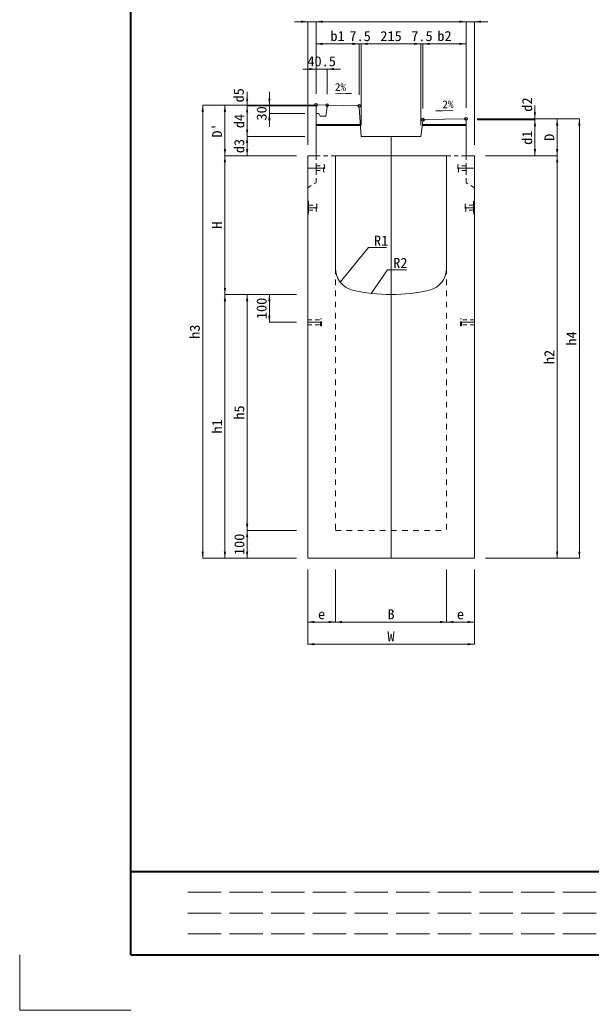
# Model space of a CAD drawing. Units: millimetres at full size, sheet at 1:20. Extents: x 64173 to 81200, y -133840 to -120349.
# Drawn here: x 72800 to 74857, y -126857 to -123289 of the extents above; entities that cross this region are included whole.
import ezdxf
from ezdxf.enums import TextEntityAlignment as Align

# ---------------------------------------------------------------- set-up
doc = ezdxf.new("R2010")
doc.units = ezdxf.units.MM
doc.header["$LTSCALE"] = 20
doc.header["$PDMODE"] = 32
doc.header["$PDSIZE"] = 10
for name, pattern in [('DASHED', [7.5, 6, -1.5]), ('USER1', [2, 1, -1]), ('USER2', [1.35, 0.75, -0.6]), ('USER3', [1.35, 0.75, -0.6])]:
    doc.linetypes.add(name, pattern=pattern)
for name, color, linetype, lineweight in [('Defpoints_2', 8, 'Continuous', 0), ('インサート', 3, 'USER3', 9), ('作業エリア', 11, 'Continuous', 13), ('図枠', 7, 'Continuous', 5), ('寸法線', 7, 'Continuous', 13), ('引出線', 4, 'Continuous', 13), ('目地', 132, 'Continuous', 5), ('補助線', 8, 'Continuous', 13), ('集水桝', 2, 'Continuous', 13)]:
    doc.layers.add(name, color=color, linetype=linetype, lineweight=lineweight)
doc.styles.add('ＭＳ 明朝', font='')
doc.styles.get('ＭＳ 明朝').set_extended_font_data('MS Mincho')

# ---------------------------------------------------------------- blocks, each defined once
blk = doc.blocks.new('filled_arrow')
at = {"color": 0, "linetype": 'Continuous', "lineweight": -2}
blk.add_solid([(7.5, 1.25), (0, 0), (7.5, -1.25)], dxfattribs=at)

msp = doc.modelspace()

# ---------------------------------------------------------------- linework, layer by layer
at = {"layer": 'Defpoints_2', "color": 7, "lineweight": 13}
for p, q in [((72800.5, -126656.92), (72800.5, -126856.92)), ((72800.5, -126656.92), (72800.5, -126856.92)), ((72800.5, -126856.92), (73200.5, -126856.92)), ((72800.5, -126856.92), (73200.5, -126856.92))]:
    msp.add_line(p, q, dxfattribs=at)
at = {"layer": 'インサート'}
for p, q in [((73866.72, -123815.11), (73893.72, -123815.11)), ((73866.72, -123832.11), (73866.72, -123815.11)), ((73893.72, -123836.11), (73893.72, -123811.11)), ((73893.72, -123811.11), (73896.72, -123811.11)), ((73896.72, -123811.11), (73896.72, -123836.11)), ((74379.72, -123811.11), (74376.72, -123811.11)), ((74376.72, -123811.11), (74376.72, -123836.11)), ((74379.72, -123836.11), (74379.72, -123811.11)), ((74406.72, -123815.11), (74379.72, -123815.11)), ((74406.72, -123832.11), (74406.72, -123815.11)), ((73866.72, -123832.11), (73893.72, -123832.11)), ((73896.72, -123836.11), (73893.72, -123836.11)), ((74376.72, -123836.11), (74379.72, -123836.11)), ((74406.72, -123832.11), (74379.72, -123832.11)), ((73839.92, -123957.11), (73866.92, -123957.11)), ((73839.92, -123974.11), (73839.92, -123957.11)), ((73866.92, -123978.11), (73866.92, -123953.11)), ((73866.92, -123953.11), (73869.92, -123953.11)), ((73869.92, -123953.11), (73869.92, -123978.11)), ((74406.52, -123953.11), (74403.52, -123953.11)), ((74403.52, -123953.11), (74403.52, -123978.11)), ((74406.52, -123978.11), (74406.52, -123953.11)), ((74433.52, -123957.11), (74406.52, -123957.11)), ((74433.52, -123974.11), (74433.52, -123957.11)), ((73839.92, -123974.11), (73866.92, -123974.11)), ((73869.92, -123978.11), (73866.92, -123978.11)), ((74403.52, -123978.11), (74406.52, -123978.11)), ((74433.52, -123974.11), (74406.52, -123974.11)), ((73836.72, -124370.11), (73882.72, -124370.11)), ((73836.72, -124387.11), (73836.72, -124370.11)), ((73882.72, -124391.11), (73882.72, -124366.11)), ((73882.72, -124366.11), (73886.72, -124366.11)), ((73886.72, -124391.11), (73886.72, -124366.11)), ((74386.72, -124391.11), (74386.72, -124366.11)), ((74390.72, -124366.11), (74386.72, -124366.11)), ((74390.72, -124391.11), (74390.72, -124366.11)), ((74436.72, -124370.11), (74390.72, -124370.11)), ((74436.72, -124387.11), (74436.72, -124370.11)), ((73836.72, -124387.11), (73882.72, -124387.11)), ((73886.72, -124391.11), (73882.72, -124391.11)), ((74386.72, -124391.11), (74390.72, -124391.11)), ((74436.72, -124387.11), (74390.72, -124387.11))]:
    msp.add_line(p, q, dxfattribs=at)
at = {"layer": '作業エリア'}
for p, q in [((73906.48, -123602.34), (73907.22, -123596.39)), ((74400.72, -123645.72), (74406.72, -123645.61)), ((74406.72, -123645.61), (74406.72, -123651.61))]:
    msp.add_line(p, q, dxfattribs=at)
for p in [(73866.72, -123595.61), (73866.72, -123595.61), (73907.22, -123596.39), (74021.72, -123598.61), (74251.72, -123648.61), (74406.72, -123645.61)]:
    msp.add_point(p, dxfattribs=at)
at = {"layer": '図枠', "lineweight": 40}
for p, q in [((73200.5, -126656.92), (73200.5, -121116.92)), ((73200.5, -126356.92), (81000.5, -126356.92)), ((73200.5, -126656.92), (81000.5, -126656.92))]:
    msp.add_line(p, q, dxfattribs=at)
at = {"layer": '図枠', "linetype": 'DASHED', "lineweight": 9}
for p, q in [((76525.5, -126431.92), (73400.5, -126431.92)), ((76525.5, -126506.92), (73400.5, -126506.92)), ((76525.5, -126581.92), (73400.5, -126581.92))]:
    msp.add_line(p, q, dxfattribs=at)
at = {"layer": '寸法線'}
for p, q in [((73914.72, -123295.45), (73788.72, -123295.45)), ((73836.72, -123738.61), (73836.72, -123295.45)), ((73866.72, -123295.45), (74406.72, -123295.45)), ((73866.72, -123555.61), (73866.72, -123295.45)), ((73866.72, -123555.61), (73866.72, -123295.45)), ((74358.72, -123295.45), (74484.72, -123295.45)), ((74406.72, -123605.61), (74406.72, -123295.45)), ((74406.72, -123605.61), (74406.72, -123295.45)), ((74436.72, -123738.61), (74436.72, -123295.45)), ((73866.72, -123375.45), (74021.72, -123375.45)), ((73866.72, -123555.61), (73866.72, -123375.45)), ((73973.72, -123375.45), (74077.22, -123375.45)), ((74021.72, -123558.61), (74021.72, -123375.45)), ((74021.72, -123558.61), (74021.72, -123375.45)), ((74029.22, -123375.45), (74244.22, -123375.45)), ((74029.22, -123668.61), (74029.22, -123375.45)), ((74029.22, -123668.61), (74029.22, -123375.45)), ((74196.22, -123375.45), (74299.72, -123375.45)), ((74244.22, -123668.61), (74244.22, -123375.45)), ((74244.22, -123668.61), (74244.22, -123375.45)), ((74251.72, -123375.45), (74406.72, -123375.45)), ((74251.72, -123608.61), (74251.72, -123375.45)), ((74251.72, -123608.61), (74251.72, -123375.45)), ((74406.72, -123605.61), (74406.72, -123375.45)), ((73818.72, -123466.12), (73955.22, -123466.12)), ((73866.72, -123555.61), (73866.72, -123466.12)), ((73907.22, -123556.39), (73907.22, -123466.12)), ((73618.71, -123646.61), (73618.71, -123548.39)), ((73698.71, -123674.39), (73698.71, -123548.39)), ((73458.71, -125228.61), (73458.71, -123596.39)), ((73867.22, -123596.39), (73458.71, -123596.39)), ((73538.71, -123596.39), (73538.71, -123778.61)), ((73867.22, -123596.39), (73538.71, -123596.39)), ((73867.22, -123596.39), (73618.71, -123596.39)), ((73866.95, -123598.61), (73618.71, -123598.61)), ((73618.71, -123598.61), (73618.71, -123708.61)), ((73866.95, -123598.61), (73618.71, -123598.61)), ((73867.22, -123596.39), (73698.71, -123596.39)), ((74654.74, -123696.61), (74654.74, -123597.61)), ((73826.72, -123626.39), (73698.71, -123626.39)), ((74446.72, -123645.61), (74654.74, -123645.61)), ((74446.72, -123645.61), (74814.74, -123645.61)), ((74446.72, -123645.61), (74734.74, -123645.61)), ((74446.72, -123648.61), (74654.74, -123648.61)), ((74446.72, -123648.61), (74654.74, -123648.61)), ((74654.74, -123778.61), (74654.74, -123648.61)), ((74734.74, -123778.61), (74734.74, -123645.61)), ((74814.74, -123645.61), (74814.74, -125228.61)), ((73618.71, -123708.61), (73618.71, -123778.61)), ((73826.72, -123708.61), (73618.71, -123708.61)), ((73826.72, -123708.61), (73618.71, -123708.61)), ((73796.72, -123778.61), (73538.71, -123778.61)), ((73538.71, -123778.61), (73538.71, -124278.61)), ((73796.72, -123778.61), (73538.71, -123778.61)), ((73796.72, -123778.61), (73618.71, -123778.61)), ((74476.72, -123778.61), (74734.74, -123778.61)), ((74476.72, -123778.61), (74654.74, -123778.61)), ((74476.72, -123778.61), (74734.74, -123778.61)), ((74734.74, -123778.61), (74734.74, -125228.61)), ((73796.72, -124278.61), (73538.71, -124278.61)), ((73538.71, -124278.61), (73538.71, -125228.61)), ((73796.72, -124278.61), (73538.71, -124278.61)), ((73618.71, -124278.61), (73618.71, -125128.61)), ((73796.72, -124278.61), (73618.71, -124278.61)), ((73698.71, -124378.61), (73698.71, -124278.61)), ((73796.72, -124278.61), (73698.71, -124278.61)), ((73796.72, -124378.61), (73698.71, -124378.61)), ((73618.71, -125128.61), (73618.71, -125228.61)), ((73796.72, -125128.61), (73618.71, -125128.61)), ((73796.72, -125128.61), (73618.71, -125128.61)), ((73796.72, -125228.61), (73458.71, -125228.61)), ((73796.72, -125228.61), (73538.71, -125228.61)), ((73796.72, -125228.61), (73618.71, -125228.61)), ((74476.72, -125228.61), (74814.74, -125228.61)), ((74476.72, -125228.61), (74734.74, -125228.61)), ((73836.72, -125268.61), (73836.72, -125458.36)), ((73836.72, -125268.61), (73836.72, -125538.36)), ((73936.72, -125268.61), (73936.72, -125458.36)), ((73936.72, -125268.61), (73936.72, -125458.36)), ((74336.72, -125268.61), (74336.72, -125458.36)), ((74336.72, -125268.61), (74336.72, -125458.36)), ((74436.72, -125268.61), (74436.72, -125458.36)), ((74436.72, -125268.61), (74436.72, -125538.36)), ((73836.72, -125458.36), (73936.72, -125458.36)), ((73936.72, -125458.36), (74336.72, -125458.36)), ((74336.72, -125458.36), (74436.72, -125458.36)), ((73836.72, -125538.36), (74436.72, -125538.36))]:
    msp.add_line(p, q, dxfattribs=at)
at = {"layer": '引出線'}
for points in [[(73994.06, -123554.12), (73974.26, -123553.72), (73936.35, -123552.96)], [(74297.68, -123616.62), (74322.03, -123616.13), (74359.94, -123615.37)], [(73953.97, -124234.18), (74055.32, -124109.52), (74120.99, -124109.52)], [(74064.93, -124274.29), (74124.48, -124189.78), (74192.21, -124189.78)]]:
    msp.add_lwpolyline(points, dxfattribs=at)
at = {"layer": '目地'}
for p, q in [((74026.29, -123665.61), (73866.72, -123665.61)), ((74026.56, -123669.61), (73866.72, -123669.61)), ((74406.72, -123669.61), (74249.1, -123669.61)), ((74406.72, -123665.61), (74249.6, -123665.61))]:
    msp.add_line(p, q, dxfattribs=at)
at = {"layer": '補助線'}
for p, q in [((73866.72, -123595.61), (73866.72, -123626.39)), ((73913.22, -123596.51), (73866.72, -123595.61)), ((74136.72, -123708.61), (74136.72, -125228.61)), ((73836.72, -123823.61), (73866.72, -123823.61)), ((73866.72, -123823.61), (73896.72, -123823.61)), ((74406.72, -123823.61), (74376.72, -123823.61)), ((74436.72, -123823.61), (74406.72, -123823.61)), ((73836.72, -123965.61), (73869.72, -123965.61)), ((73836.72, -123965.61), (73869.92, -123965.61)), ((73839.92, -123965.61), (73869.92, -123965.61)), ((74436.72, -123965.61), (74403.52, -123965.61)), ((74433.52, -123965.61), (74403.52, -123965.61)), ((74436.72, -123965.61), (74403.72, -123965.61)), ((73836.72, -124378.61), (73886.72, -124378.61)), ((74436.72, -124378.61), (74386.72, -124378.61))]:
    msp.add_line(p, q, dxfattribs=at)
at = {"layer": '補助線', "linetype": 'USER2', "lineweight": 9}
for p, q in [((73866.72, -123778.61), (73936.72, -123778.61)), ((74336.72, -123778.61), (74406.72, -123778.61))]:
    msp.add_line(p, q, dxfattribs=at)
at = {"layer": '補助線'}
msp.add_arc((73869.72, -123598.66), 3, 88.89119, 180, dxfattribs=at)
at = {"layer": '集水桝'}
for p, q in [((73906.48, -123602.34), (73913.22, -123596.51)), ((74016.23, -123598.5), (73913.22, -123596.51)), ((73866.72, -123626.39), (73866.72, -123778.61)), ((73876.72, -123626.39), (73866.72, -123626.39)), ((73881.72, -123636.39), (73876.72, -123626.39)), ((73902.22, -123636.39), (73881.72, -123636.39)), ((73906.48, -123602.34), (73902.22, -123636.39)), ((74029.22, -123708.61), (74022.1, -123604.09)), ((74251.08, -123653.76), (74244.22, -123708.61)), ((74256.92, -123648.5), (74400.72, -123645.72)), ((74400.72, -123645.72), (74406.72, -123651.61)), ((74406.72, -123778.61), (74406.72, -123651.61)), ((74244.22, -123708.61), (74029.22, -123708.61)), ((73836.72, -123778.61), (73836.72, -125228.61)), ((73836.72, -123778.61), (73866.72, -123778.61)), ((73936.72, -123778.61), (74336.72, -123778.61)), ((73936.72, -123778.61), (73936.72, -124184.57)), ((74336.72, -123778.61), (74336.72, -124184.57)), ((74406.72, -123778.61), (74436.72, -123778.61)), ((74436.72, -123778.61), (74436.72, -125228.61)), ((73836.72, -125228.61), (74436.72, -125228.61))]:
    msp.add_line(p, q, dxfattribs=at)
at = {"layer": '集水桝', "linetype": 'USER2', "lineweight": 9}
for p, q in [((73866.72, -123778.61), (73866.72, -123875.61)), ((74406.72, -123778.61), (74406.72, -123875.61)), ((73836.72, -123893.61), (73866.72, -123875.61)), ((74436.72, -123893.61), (74406.72, -123875.61))]:
    msp.add_line(p, q, dxfattribs=at)
at = {"layer": '集水桝', "linetype": 'USER3', "lineweight": 9}
for p, q in [((73839.92, -123943.11), (73836.72, -123941.11)), ((73839.92, -123943.11), (73839.92, -123988.11)), ((74433.52, -123943.11), (74436.72, -123941.11)), ((74433.52, -123943.11), (74433.52, -123988.11)), ((73839.92, -123988.11), (73836.72, -123990.11)), ((74433.52, -123988.11), (74436.72, -123990.11))]:
    msp.add_line(p, q, dxfattribs=at)
at = {"layer": '集水桝', "linetype": 'USER1'}
for p, q in [((73936.72, -124184.57), (73936.72, -125128.61)), ((74336.72, -124184.57), (74336.72, -125128.61)), ((73936.72, -125128.61), (74336.72, -125128.61))]:
    msp.add_line(p, q, dxfattribs=at)
at = {"layer": '集水桝'}
for centre, radius, start, end in [((74016.11, -123604.5), 6, 3.90049, 88.89119), ((74257.03, -123654.5), 6, 91.10881, 172.87498), ((74016.72, -124184.57), 80, 180, 256.65764), ((74256.72, -124184.57), 80, 283.34236, 0), ((74136.72, -123678.61), 600, 256.65764, 283.34236)]:
    msp.add_arc(centre, radius, start, end, dxfattribs=at)

# ---------------------------------------------------------------- block references
at = {"layer": '寸法線', "xscale": 3.2, "yscale": 3.2}
for p, rotation in [((73836.72, -123295.45), 180), ((74406.72, -123295.45), 180), ((74406.72, -123295.45), 180), ((74021.72, -123375.45), 180), ((74021.72, -123375.45), 180), ((74244.22, -123375.45), 180), ((74244.22, -123375.45), 180), ((74406.72, -123375.45), 180), ((73866.72, -123466.12), 180), ((73458.71, -123596.39), 270), ((73538.71, -123596.39), 270), ((73618.71, -123596.39), 90), ((73618.71, -123598.61), 270), ((73618.71, -123598.61), 270), ((73698.71, -123596.39), 90), ((73698.71, -123626.39), 270), ((74654.74, -123645.61), 90), ((74654.74, -123648.61), 270), ((74654.74, -123648.61), 270), ((74734.74, -123645.61), 270), ((74814.74, -123645.61), 270), ((73618.71, -123708.61), 90), ((73618.71, -123708.61), 270), ((73538.71, -123778.61), 90), ((73538.71, -123778.61), 270), ((73618.71, -123778.61), 90), ((74654.74, -123778.61), 90), ((74734.74, -123778.61), 90), ((74734.74, -123778.61), 270), ((73538.71, -124278.61), 90), ((73538.71, -124278.61), 270), ((73618.71, -124278.61), 270), ((73698.71, -124278.61), 270), ((73698.71, -124378.61), 90), ((73618.71, -125128.61), 90), ((73618.71, -125128.61), 270), ((73458.71, -125228.61), 90), ((73538.71, -125228.61), 90), ((73618.71, -125228.61), 90), ((74734.74, -125228.61), 90), ((74814.74, -125228.61), 90), ((73936.72, -125458.36), 180), ((74336.72, -125458.36), 180), ((74436.72, -125458.36), 180), ((74436.72, -125538.36), 180)]:
    msp.add_blockref('filled_arrow', p, dxfattribs=dict(at, rotation=rotation))
for p in [(73866.72, -123295.45), (73866.72, -123295.45), (74436.72, -123295.45), (73866.72, -123375.45), (74029.22, -123375.45), (74029.22, -123375.45), (74251.72, -123375.45), (74251.72, -123375.45), (73907.22, -123466.12), (73836.72, -125458.36), (73936.72, -125458.36), (74336.72, -125458.36), (73836.72, -125538.36)]:
    msp.add_blockref('filled_arrow', p, dxfattribs=at)
at = {"layer": '引出線'}
for p, xscale, yscale, rotation in [((73994.06, -123554.12), 0.08, 0.08, 178.9), ((74297.68, -123616.62), 0.08, 0.08, 1.1), ((73953.97, -124234.18), 0.133, 0.133, 50.9), ((74064.93, -124274.29), 0.133, 0.133, 54.8)]:
    msp.add_blockref('filled_arrow', p, dxfattribs=dict(at, xscale=xscale, yscale=yscale, rotation=rotation))

# ---------------------------------------------------------------- texts
at = {"layer": '寸法線', "style": 'ＭＳ 明朝', "width": 1.05}
for s, p in [('b1', (73944.22, -123347.04)), ('7.5', (74025.47, -123347.45)), ('215', (74136.72, -123347.45)), ('7.5', (74247.97, -123347.45)), ('b2', (74329.22, -123347.04)), ('40.5', (73886.97, -123438.12)), ('B', (74136.72, -125430.36)), ('e', (73886.72, -125430.36)), ('e', (74386.72, -125430.36)), ('W', (74136.72, -125510.36))]:
    msp.add_text(s, height=36.03, dxfattribs=at).set_placement(p, align=Align.MIDDLE_CENTER)
for s, p in [('d5', (73588.71, -123560.7)), ('d2', (74626.74, -123594.1)), ('d4', (73590.3, -123653.61)), ('30', (73670.71, -123625.97)), ("D'", (73510.71, -123687.5)), ('d1', (74626.33, -123713.61)), ('D', (74706.74, -123712.11)), ('d3', (73590.3, -123743.61)), ('H', (73510.71, -124028.61)), ('100', (73670.71, -124328.61)), ('h3', (73430.3, -124412.5)), ('h4', (74786.33, -124437.11)), ('h2', (74706.33, -124503.61)), ('h5', (73590.3, -124703.61)), ('h1', (73510.3, -124753.61)), ('100', (73590.71, -125178.61))]:
    msp.add_text(s, height=36.03, rotation=90, dxfattribs=at).set_placement(p, align=Align.MIDDLE_CENTER)
at = {"layer": '引出線', "style": 'ＭＳ 明朝', "width": 1.05}
msp.add_text('2%', height=28.02, rotation=358.854, dxfattribs=at).set_placement((73974.99, -123517.25), align=Align.TOP_RIGHT)
msp.add_text('2%', height=28.02, rotation=1.146, dxfattribs=at).set_placement((74321.3, -123579.66), align=Align.TOP_LEFT)
for s, p in [('R1', (74075.32, -124066.32)), ('R2', (74144.48, -124146.58))]:
    msp.add_text(s, height=36.03, dxfattribs=at).set_placement(p, align=Align.TOP_LEFT)

doc.saveas('drawing.dxf')
